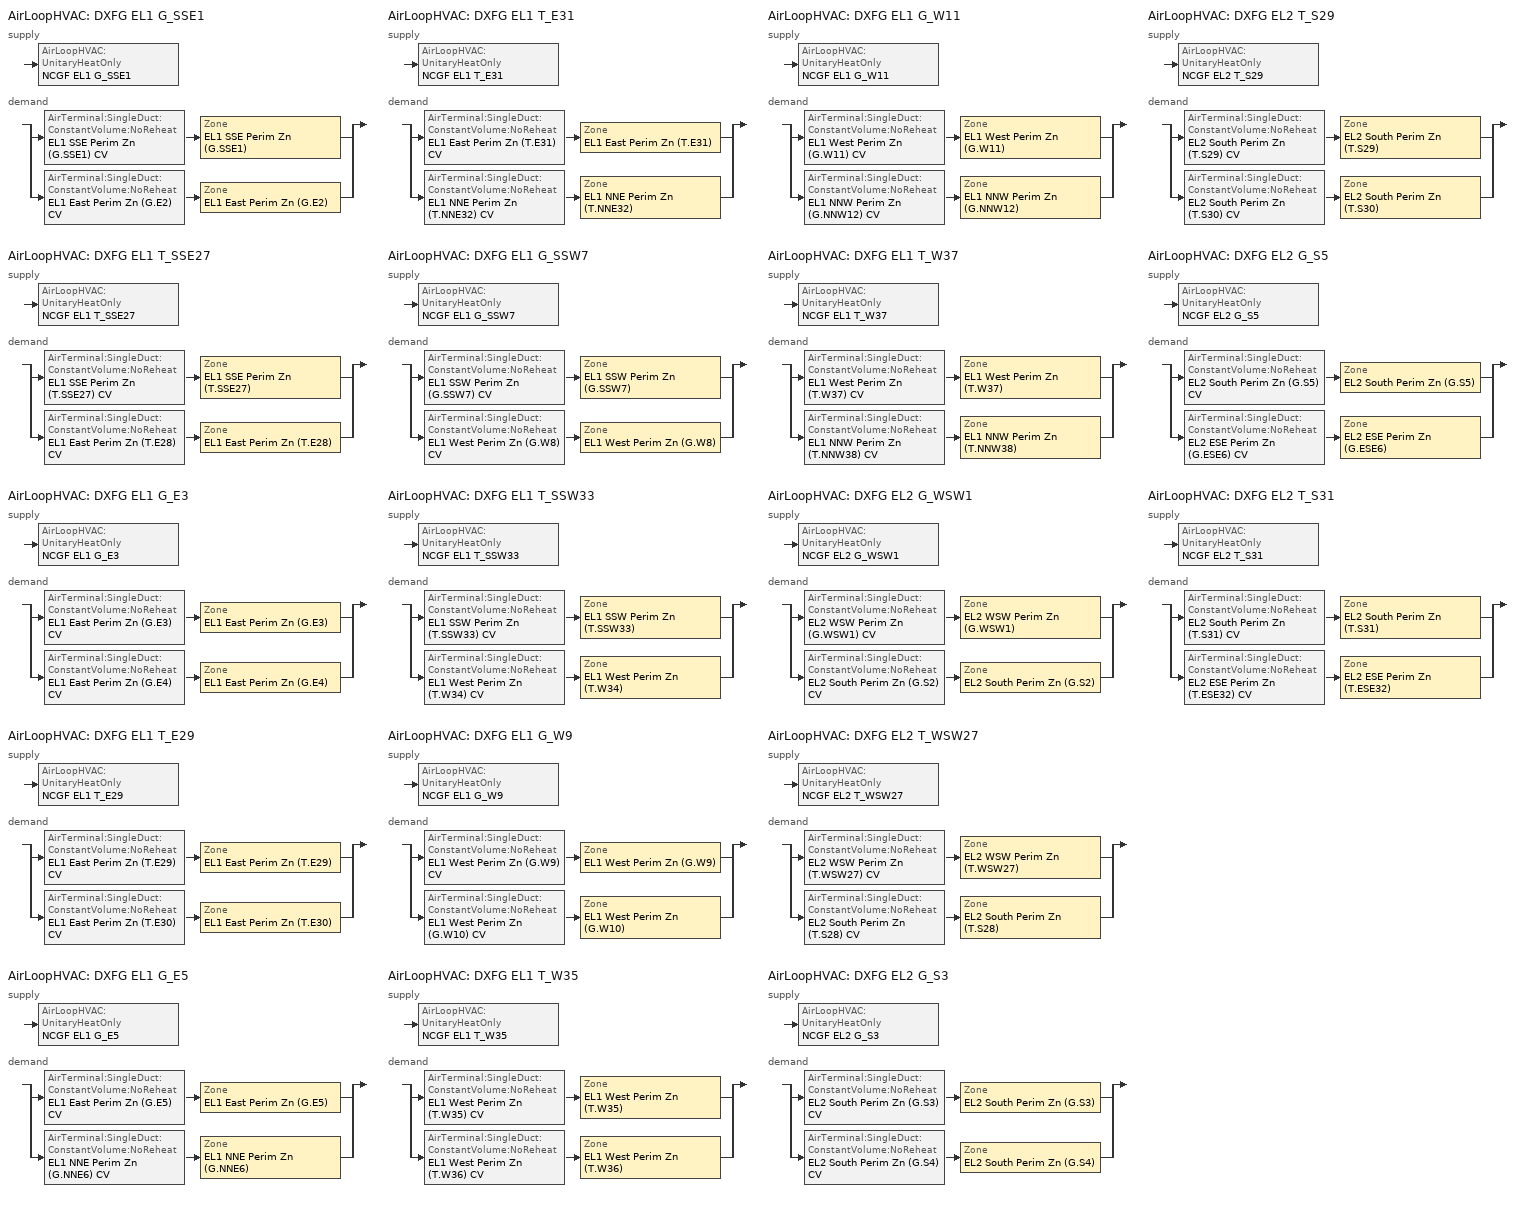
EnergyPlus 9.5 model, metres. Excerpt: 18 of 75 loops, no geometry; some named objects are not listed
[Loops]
AirLoopHVAC 'DXFG EL1 G_SSE1'
 supply: AirLoopHVAC:UnitaryHeatOnly 'NCGF EL1 G_SSE1'
 demand: split
  | AirTerminal:SingleDuct:ConstantVolume:NoReheat 'EL1 SSE Perim Zn (G.SSE1) CV' > Zone 'EL1 SSE Perim Zn (G.SSE1)'
  | AirTerminal:SingleDuct:ConstantVolume:NoReheat 'EL1 East Perim Zn (G.E2) CV' > Zone 'EL1 East Perim Zn (G.E2)'
AirLoopHVAC 'DXFG EL1 T_SSE27'
 supply: AirLoopHVAC:UnitaryHeatOnly 'NCGF EL1 T_SSE27'
 demand: split
  | AirTerminal:SingleDuct:ConstantVolume:NoReheat 'EL1 SSE Perim Zn (T.SSE27) CV' > Zone 'EL1 SSE Perim Zn (T.SSE27)'
  | AirTerminal:SingleDuct:ConstantVolume:NoReheat 'EL1 East Perim Zn (T.E28) CV' > Zone 'EL1 East Perim Zn (T.E28)'
AirLoopHVAC 'DXFG EL1 G_E3'
 supply: AirLoopHVAC:UnitaryHeatOnly 'NCGF EL1 G_E3'
 demand: split
  | AirTerminal:SingleDuct:ConstantVolume:NoReheat 'EL1 East Perim Zn (G.E3) CV' > Zone 'EL1 East Perim Zn (G.E3)'
  | AirTerminal:SingleDuct:ConstantVolume:NoReheat 'EL1 East Perim Zn (G.E4) CV' > Zone 'EL1 East Perim Zn (G.E4)'
AirLoopHVAC 'DXFG EL1 T_E29'
 supply: AirLoopHVAC:UnitaryHeatOnly 'NCGF EL1 T_E29'
 demand: split
  | AirTerminal:SingleDuct:ConstantVolume:NoReheat 'EL1 East Perim Zn (T.E29) CV' > Zone 'EL1 East Perim Zn (T.E29)'
  | AirTerminal:SingleDuct:ConstantVolume:NoReheat 'EL1 East Perim Zn (T.E30) CV' > Zone 'EL1 East Perim Zn (T.E30)'
AirLoopHVAC 'DXFG EL1 G_E5'
 supply: AirLoopHVAC:UnitaryHeatOnly 'NCGF EL1 G_E5'
 demand: split
  | AirTerminal:SingleDuct:ConstantVolume:NoReheat 'EL1 East Perim Zn (G.E5) CV' > Zone 'EL1 East Perim Zn (G.E5)'
  | AirTerminal:SingleDuct:ConstantVolume:NoReheat 'EL1 NNE Perim Zn (G.NNE6) CV' > Zone 'EL1 NNE Perim Zn (G.NNE6)'
AirLoopHVAC 'DXFG EL1 T_E31'
 supply: AirLoopHVAC:UnitaryHeatOnly 'NCGF EL1 T_E31'
 demand: split
  | AirTerminal:SingleDuct:ConstantVolume:NoReheat 'EL1 East Perim Zn (T.E31) CV' > Zone 'EL1 East Perim Zn (T.E31)'
  | AirTerminal:SingleDuct:ConstantVolume:NoReheat 'EL1 NNE Perim Zn (T.NNE32) CV' > Zone 'EL1 NNE Perim Zn (T.NNE32)'
AirLoopHVAC 'DXFG EL1 G_SSW7'
 supply: AirLoopHVAC:UnitaryHeatOnly 'NCGF EL1 G_SSW7'
 demand: split
  | AirTerminal:SingleDuct:ConstantVolume:NoReheat 'EL1 SSW Perim Zn (G.SSW7) CV' > Zone 'EL1 SSW Perim Zn (G.SSW7)'
  | AirTerminal:SingleDuct:ConstantVolume:NoReheat 'EL1 West Perim Zn (G.W8) CV' > Zone 'EL1 West Perim Zn (G.W8)'
AirLoopHVAC 'DXFG EL1 T_SSW33'
 supply: AirLoopHVAC:UnitaryHeatOnly 'NCGF EL1 T_SSW33'
 demand: split
  | AirTerminal:SingleDuct:ConstantVolume:NoReheat 'EL1 SSW Perim Zn (T.SSW33) CV' > Zone 'EL1 SSW Perim Zn (T.SSW33)'
  | AirTerminal:SingleDuct:ConstantVolume:NoReheat 'EL1 West Perim Zn (T.W34) CV' > Zone 'EL1 West Perim Zn (T.W34)'
AirLoopHVAC 'DXFG EL1 G_W9'
 supply: AirLoopHVAC:UnitaryHeatOnly 'NCGF EL1 G_W9'
 demand: split
  | AirTerminal:SingleDuct:ConstantVolume:NoReheat 'EL1 West Perim Zn (G.W9) CV' > Zone 'EL1 West Perim Zn (G.W9)'
  | AirTerminal:SingleDuct:ConstantVolume:NoReheat 'EL1 West Perim Zn (G.W10) CV' > Zone 'EL1 West Perim Zn (G.W10)'
AirLoopHVAC 'DXFG EL1 T_W35'
 supply: AirLoopHVAC:UnitaryHeatOnly 'NCGF EL1 T_W35'
 demand: split
  | AirTerminal:SingleDuct:ConstantVolume:NoReheat 'EL1 West Perim Zn (T.W35) CV' > Zone 'EL1 West Perim Zn (T.W35)'
  | AirTerminal:SingleDuct:ConstantVolume:NoReheat 'EL1 West Perim Zn (T.W36) CV' > Zone 'EL1 West Perim Zn (T.W36)'
AirLoopHVAC 'DXFG EL1 G_W11'
 supply: AirLoopHVAC:UnitaryHeatOnly 'NCGF EL1 G_W11'
 demand: split
  | AirTerminal:SingleDuct:ConstantVolume:NoReheat 'EL1 West Perim Zn (G.W11) CV' > Zone 'EL1 West Perim Zn (G.W11)'
  | AirTerminal:SingleDuct:ConstantVolume:NoReheat 'EL1 NNW Perim Zn (G.NNW12) CV' > Zone 'EL1 NNW Perim Zn (G.NNW12)'
AirLoopHVAC 'DXFG EL1 T_W37'
 supply: AirLoopHVAC:UnitaryHeatOnly 'NCGF EL1 T_W37'
 demand: split
  | AirTerminal:SingleDuct:ConstantVolume:NoReheat 'EL1 West Perim Zn (T.W37) CV' > Zone 'EL1 West Perim Zn (T.W37)'
  | AirTerminal:SingleDuct:ConstantVolume:NoReheat 'EL1 NNW Perim Zn (T.NNW38) CV' > Zone 'EL1 NNW Perim Zn (T.NNW38)'
AirLoopHVAC 'DXFG EL2 G_WSW1'
 supply: AirLoopHVAC:UnitaryHeatOnly 'NCGF EL2 G_WSW1'
 demand: split
  | AirTerminal:SingleDuct:ConstantVolume:NoReheat 'EL2 WSW Perim Zn (G.WSW1) CV' > Zone 'EL2 WSW Perim Zn (G.WSW1)'
  | AirTerminal:SingleDuct:ConstantVolume:NoReheat 'EL2 South Perim Zn (G.S2) CV' > Zone 'EL2 South Perim Zn (G.S2)'
AirLoopHVAC 'DXFG EL2 T_WSW27'
 supply: AirLoopHVAC:UnitaryHeatOnly 'NCGF EL2 T_WSW27'
 demand: split
  | AirTerminal:SingleDuct:ConstantVolume:NoReheat 'EL2 WSW Perim Zn (T.WSW27) CV' > Zone 'EL2 WSW Perim Zn (T.WSW27)'
  | AirTerminal:SingleDuct:ConstantVolume:NoReheat 'EL2 South Perim Zn (T.S28) CV' > Zone 'EL2 South Perim Zn (T.S28)'
AirLoopHVAC 'DXFG EL2 G_S3'
 supply: AirLoopHVAC:UnitaryHeatOnly 'NCGF EL2 G_S3'
 demand: split
  | AirTerminal:SingleDuct:ConstantVolume:NoReheat 'EL2 South Perim Zn (G.S3) CV' > Zone 'EL2 South Perim Zn (G.S3)'
  | AirTerminal:SingleDuct:ConstantVolume:NoReheat 'EL2 South Perim Zn (G.S4) CV' > Zone 'EL2 South Perim Zn (G.S4)'
AirLoopHVAC 'DXFG EL2 T_S29'
 supply: AirLoopHVAC:UnitaryHeatOnly 'NCGF EL2 T_S29'
 demand: split
  | AirTerminal:SingleDuct:ConstantVolume:NoReheat 'EL2 South Perim Zn (T.S29) CV' > Zone 'EL2 South Perim Zn (T.S29)'
  | AirTerminal:SingleDuct:ConstantVolume:NoReheat 'EL2 South Perim Zn (T.S30) CV' > Zone 'EL2 South Perim Zn (T.S30)'
AirLoopHVAC 'DXFG EL2 G_S5'
 supply: AirLoopHVAC:UnitaryHeatOnly 'NCGF EL2 G_S5'
 demand: split
  | AirTerminal:SingleDuct:ConstantVolume:NoReheat 'EL2 South Perim Zn (G.S5) CV' > Zone 'EL2 South Perim Zn (G.S5)'
  | AirTerminal:SingleDuct:ConstantVolume:NoReheat 'EL2 ESE Perim Zn (G.ESE6) CV' > Zone 'EL2 ESE Perim Zn (G.ESE6)'
AirLoopHVAC 'DXFG EL2 T_S31'
 supply: AirLoopHVAC:UnitaryHeatOnly 'NCGF EL2 T_S31'
 demand: split
  | AirTerminal:SingleDuct:ConstantVolume:NoReheat 'EL2 South Perim Zn (T.S31) CV' > Zone 'EL2 South Perim Zn (T.S31)'
  | AirTerminal:SingleDuct:ConstantVolume:NoReheat 'EL2 ESE Perim Zn (T.ESE32) CV' > Zone 'EL2 ESE Perim Zn (T.ESE32)'
[Sizing:Zone] Zone Cooling Design Supply Air Temperature Input Method=SupplyAirTemperature; Zone Cooling Design Supply Air Temperature {C}=12; Zone Cooling Design Supply Air Temperature Difference {deltaC}=11.11; Zone Heating Design Supply Air Temperature Input Method=SupplyAirTemperature; Zone Heating Design Supply Air Temperature {C}=50; Zone Cooling Design Supply Air Humidity Ratio {kgWater/kgDryAir}=0.008; Zone Heating Design Supply Air Humidity Ratio {kgWater/kgDryAir}=0.008; Cooling Design Air Flow Method=DesignDay; Cooling Design Air Flow Rate {m3/s}=0; Cooling Minimum Air Flow Fraction=0; Heating Design Air Flow Method=DesignDay; Heating Design Air Flow Rate {m3/s}=0; Heating Maximum Air Flow Fraction=0
EL1 SSE Perim Zn (G.SSE1); EL1 East Perim Zn (G.E2); EL1 SSE Perim Zn (T.SSE27); EL1 East Perim Zn (T.E28); EL2 WSW Perim Zn (G.WSW1); EL2 South Perim Zn (G.S2); EL2 WSW Perim Zn (T.WSW27); EL2 South Perim Zn (T.S28); EL1 East Perim Zn (G.E3); EL1 East Perim Zn (G.E4); EL1 East Perim Zn (T.E29); EL1 East Perim Zn (T.E30); EL2 South Perim Zn (G.S3); EL2 South Perim Zn (G.S4); EL2 South Perim Zn (T.S29); EL2 South Perim Zn (T.S30); EL1 East Perim Zn (G.E5); EL1 NNE Perim Zn (G.NNE6); EL1 East Perim Zn (T.E31); EL1 NNE Perim Zn (T.NNE32); EL2 South Perim Zn (G.S5); EL2 ESE Perim Zn (G.ESE6); EL2 South Perim Zn (T.S31); EL2 ESE Perim Zn (T.ESE32); EL1 SSW Perim Zn (G.SSW7); EL1 West Perim Zn (G.W8); EL1 SSW Perim Zn (T.SSW33); EL1 West Perim Zn (T.W34); EL1 West Perim Zn (G.W9); EL1 West Perim Zn (G.W10); EL1 West Perim Zn (T.W35); EL1 West Perim Zn (T.W36); EL1 West Perim Zn (G.W11); EL1 NNW Perim Zn (G.NNW12); EL1 West Perim Zn (T.W37); EL1 NNW Perim Zn (T.NNW38)
[Sizing:System] Type of Load to Size On=Sensible; Design Outdoor Air Flow Rate {m3/s}=0; Central Heating Maximum System Air Flow Ratio=1; Preheat Design Temperature {C}=7; Preheat Design Humidity Ratio {kgWater/kgDryAir}=0.008; Precool Design Temperature {C}=11; Precool Design Humidity Ratio {kgWater/kgDryAir}=0.008; Central Cooling Design Supply Air Temperature {C}=12; Central Heating Design Supply Air Temperature {C}=50; Type of Zone Sum to Use=NonCoincident; 100% Outdoor Air in Cooling=No; 100% Outdoor Air in Heating=No; Central Cooling Design Supply Air Humidity Ratio {kgWater/kgDryAir}=0.008; Central Heating Design Supply Air Humidity Ratio {kgWater/kgDryAir}=0.008; Cooling Supply Air Flow Rate Method=DesignDay; Cooling Supply Air Flow Rate {m3/s}=0; Heating Supply Air Flow Rate Method=DesignDay; Heating Supply Air Flow Rate {m3/s}=0; System Outdoor Air Method=ZoneSum; Zone Maximum Outdoor Air Fraction=1; Cooling Design Capacity Method=CoolingDesignCapacity; Cooling Design Capacity {W}=autosize; Heating Design Capacity Method=HeatingDesignCapacity; Heating Design Capacity {W}=autosize; Central Cooling Capacity Control Method=OnOff
DXFG EL1 G_SSE1; DXFG EL1 T_SSE27; DXFG EL2 G_WSW1; DXFG EL2 T_WSW27; DXFG EL1 G_E3; DXFG EL1 T_E29; DXFG EL2 G_S3; DXFG EL2 T_S29; DXFG EL1 G_E5; DXFG EL1 T_E31; DXFG EL2 G_S5; DXFG EL2 T_S31; DXFG EL1 G_SSW7; DXFG EL1 T_SSW33; DXFG EL1 G_W9; DXFG EL1 T_W35; DXFG EL1 G_W11; DXFG EL1 T_W37
[ZoneControl:Thermostat] Control Type Schedule=HVACTemplate-Always 1; Control 1=Thermostat NCEH SP Control
Name | Zone or ZoneList
EL1 SSE Perim Zn (G.SSE1) Thermostat | EL1 SSE Perim Zn (G.SSE1)
EL1 East Perim Zn (G.E2) Thermostat | EL1 East Perim Zn (G.E2)
EL1 SSE Perim Zn (T.SSE27) Thermostat | EL1 SSE Perim Zn (T.SSE27)
EL1 East Perim Zn (T.E28) Thermostat | EL1 East Perim Zn (T.E28)
EL2 WSW Perim Zn (G.WSW1) Thermostat | EL2 WSW Perim Zn (G.WSW1)
EL2 South Perim Zn (G.S2) Thermostat | EL2 South Perim Zn (G.S2)
EL2 WSW Perim Zn (T.WSW27) Thermostat | EL2 WSW Perim Zn (T.WSW27)
EL2 South Perim Zn (T.S28) Thermostat | EL2 South Perim Zn (T.S28)
EL1 East Perim Zn (G.E3) Thermostat | EL1 East Perim Zn (G.E3)
EL1 East Perim Zn (G.E4) Thermostat | EL1 East Perim Zn (G.E4)
EL1 East Perim Zn (T.E29) Thermostat | EL1 East Perim Zn (T.E29)
EL1 East Perim Zn (T.E30) Thermostat | EL1 East Perim Zn (T.E30)
EL2 South Perim Zn (G.S3) Thermostat | EL2 South Perim Zn (G.S3)
EL2 South Perim Zn (G.S4) Thermostat | EL2 South Perim Zn (G.S4)
EL2 South Perim Zn (T.S29) Thermostat | EL2 South Perim Zn (T.S29)
EL2 South Perim Zn (T.S30) Thermostat | EL2 South Perim Zn (T.S30)
EL1 East Perim Zn (G.E5) Thermostat | EL1 East Perim Zn (G.E5)
EL1 NNE Perim Zn (G.NNE6) Thermostat | EL1 NNE Perim Zn (G.NNE6)
EL1 East Perim Zn (T.E31) Thermostat | EL1 East Perim Zn (T.E31)
EL1 NNE Perim Zn (T.NNE32) Thermostat | EL1 NNE Perim Zn (T.NNE32)
EL2 South Perim Zn (G.S5) Thermostat | EL2 South Perim Zn (G.S5)
EL2 ESE Perim Zn (G.ESE6) Thermostat | EL2 ESE Perim Zn (G.ESE6)
EL2 South Perim Zn (T.S31) Thermostat | EL2 South Perim Zn (T.S31)
EL2 ESE Perim Zn (T.ESE32) Thermostat | EL2 ESE Perim Zn (T.ESE32)
EL1 SSW Perim Zn (G.SSW7) Thermostat | EL1 SSW Perim Zn (G.SSW7)
EL1 West Perim Zn (G.W8) Thermostat | EL1 West Perim Zn (G.W8)
EL1 SSW Perim Zn (T.SSW33) Thermostat | EL1 SSW Perim Zn (T.SSW33)
EL1 West Perim Zn (T.W34) Thermostat | EL1 West Perim Zn (T.W34)
EL1 West Perim Zn (G.W9) Thermostat | EL1 West Perim Zn (G.W9)
EL1 West Perim Zn (G.W10) Thermostat | EL1 West Perim Zn (G.W10)
EL1 West Perim Zn (T.W35) Thermostat | EL1 West Perim Zn (T.W35)
EL1 West Perim Zn (T.W36) Thermostat | EL1 West Perim Zn (T.W36)
EL1 West Perim Zn (G.W11) Thermostat | EL1 West Perim Zn (G.W11)
EL1 NNW Perim Zn (G.NNW12) Thermostat | EL1 NNW Perim Zn (G.NNW12)
EL1 West Perim Zn (T.W37) Thermostat | EL1 West Perim Zn (T.W37)
EL1 NNW Perim Zn (T.NNW38) Thermostat | EL1 NNW Perim Zn (T.NNW38)
[ThermostatSetpoint:SingleHeating]
Thermostat NCEH SP Control: Setpoint Temperature Schedule=heating_sch_DEER
[AirTerminal:SingleDuct:ConstantVolume:NoReheat] Maximum Air Flow Rate {m3/s}=autosize
EL1 SSE Perim Zn (G.SSE1) CV; EL1 East Perim Zn (G.E2) CV; EL1 SSE Perim Zn (T.SSE27) CV; EL1 East Perim Zn (T.E28) CV; EL2 WSW Perim Zn (G.WSW1) CV; EL2 South Perim Zn (G.S2) CV; EL2 WSW Perim Zn (T.WSW27) CV; EL2 South Perim Zn (T.S28) CV; EL1 East Perim Zn (G.E3) CV; EL1 East Perim Zn (G.E4) CV; EL1 East Perim Zn (T.E29) CV; EL1 East Perim Zn (T.E30) CV; EL2 South Perim Zn (G.S3) CV; EL2 South Perim Zn (G.S4) CV; EL2 South Perim Zn (T.S29) CV; EL2 South Perim Zn (T.S30) CV; EL1 East Perim Zn (G.E5) CV; EL1 NNE Perim Zn (G.NNE6) CV; EL1 East Perim Zn (T.E31) CV; EL1 NNE Perim Zn (T.NNE32) CV; EL2 South Perim Zn (G.S5) CV; EL2 ESE Perim Zn (G.ESE6) CV; EL2 South Perim Zn (T.S31) CV; EL2 ESE Perim Zn (T.ESE32) CV; EL1 SSW Perim Zn (G.SSW7) CV; EL1 West Perim Zn (G.W8) CV; EL1 SSW Perim Zn (T.SSW33) CV; EL1 West Perim Zn (T.W34) CV; EL1 West Perim Zn (G.W9) CV; EL1 West Perim Zn (G.W10) CV; EL1 West Perim Zn (T.W35) CV; EL1 West Perim Zn (T.W36) CV; EL1 West Perim Zn (G.W11) CV; EL1 NNW Perim Zn (G.NNW12) CV; EL1 West Perim Zn (T.W37) CV; EL1 NNW Perim Zn (T.NNW38) CV
[Zone equipment]
EL1 SSE Perim Zn (G.SSE1): EL1 SSE Perim Zn (G.SSE1) CV
EL1 East Perim Zn (G.E2): EL1 East Perim Zn (G.E2) CV
EL1 SSE Perim Zn (T.SSE27): EL1 SSE Perim Zn (T.SSE27) CV
EL1 East Perim Zn (T.E28): EL1 East Perim Zn (T.E28) CV
EL2 WSW Perim Zn (G.WSW1): EL2 WSW Perim Zn (G.WSW1) CV
EL2 South Perim Zn (G.S2): EL2 South Perim Zn (G.S2) CV
EL2 WSW Perim Zn (T.WSW27): EL2 WSW Perim Zn (T.WSW27) CV
EL2 South Perim Zn (T.S28): EL2 South Perim Zn (T.S28) CV
EL1 East Perim Zn (G.E3): EL1 East Perim Zn (G.E3) CV
EL1 East Perim Zn (G.E4): EL1 East Perim Zn (G.E4) CV
EL1 East Perim Zn (T.E29): EL1 East Perim Zn (T.E29) CV
EL1 East Perim Zn (T.E30): EL1 East Perim Zn (T.E30) CV
EL2 South Perim Zn (G.S3): EL2 South Perim Zn (G.S3) CV
EL2 South Perim Zn (G.S4): EL2 South Perim Zn (G.S4) CV
EL2 South Perim Zn (T.S29): EL2 South Perim Zn (T.S29) CV
EL2 South Perim Zn (T.S30): EL2 South Perim Zn (T.S30) CV
EL1 East Perim Zn (G.E5): EL1 East Perim Zn (G.E5) CV
EL1 NNE Perim Zn (G.NNE6): EL1 NNE Perim Zn (G.NNE6) CV
EL1 East Perim Zn (T.E31): EL1 East Perim Zn (T.E31) CV
EL1 NNE Perim Zn (T.NNE32): EL1 NNE Perim Zn (T.NNE32) CV
EL2 South Perim Zn (G.S5): EL2 South Perim Zn (G.S5) CV
EL2 ESE Perim Zn (G.ESE6): EL2 ESE Perim Zn (G.ESE6) CV
EL2 South Perim Zn (T.S31): EL2 South Perim Zn (T.S31) CV
EL2 ESE Perim Zn (T.ESE32): EL2 ESE Perim Zn (T.ESE32) CV
EL1 SSW Perim Zn (G.SSW7): EL1 SSW Perim Zn (G.SSW7) CV
EL1 West Perim Zn (G.W8): EL1 West Perim Zn (G.W8) CV
EL1 SSW Perim Zn (T.SSW33): EL1 SSW Perim Zn (T.SSW33) CV
EL1 West Perim Zn (T.W34): EL1 West Perim Zn (T.W34) CV
EL1 West Perim Zn (G.W9): EL1 West Perim Zn (G.W9) CV
EL1 West Perim Zn (G.W10): EL1 West Perim Zn (G.W10) CV
EL1 West Perim Zn (T.W35): EL1 West Perim Zn (T.W35) CV
EL1 West Perim Zn (T.W36): EL1 West Perim Zn (T.W36) CV
EL1 West Perim Zn (G.W11): EL1 West Perim Zn (G.W11) CV
EL1 NNW Perim Zn (G.NNW12): EL1 NNW Perim Zn (G.NNW12) CV
EL1 West Perim Zn (T.W37): EL1 West Perim Zn (T.W37) CV
EL1 NNW Perim Zn (T.NNW38): EL1 NNW Perim Zn (T.NNW38) CV
[Fan:OnOff] Availability Schedule=always_avail; Fan Total Efficiency=0.12; Pressure Rise {Pa}=125; Maximum Flow Rate {m3/s}=autosize; Motor Efficiency=0.24; Motor In Airstream Fraction=1
DXFG EL1 G_SSE1 Supply Fan; DXFG EL1 T_SSE27 Supply Fan; DXFG EL2 G_WSW1 Supply Fan; DXFG EL2 T_WSW27 Supply Fan; DXFG EL1 G_E3 Supply Fan; DXFG EL1 T_E29 Supply Fan; DXFG EL2 G_S3 Supply Fan; DXFG EL2 T_S29 Supply Fan; DXFG EL1 G_E5 Supply Fan; DXFG EL1 T_E31 Supply Fan; DXFG EL2 G_S5 Supply Fan; DXFG EL2 T_S31 Supply Fan; DXFG EL1 G_SSW7 Supply Fan; DXFG EL1 T_SSW33 Supply Fan; DXFG EL1 G_W9 Supply Fan; DXFG EL1 T_W35 Supply Fan; DXFG EL1 G_W11 Supply Fan; DXFG EL1 T_W37 Supply Fan
[Coil:Heating:Fuel] Fuel Type=NaturalGas; Burner Efficiency=0.78; Nominal Capacity {W}=autosize; Parasitic Electric Load {W}=0; Parasitic Fuel Load {W}=0
Name | Part Load Fraction Correlation Curve
DXFG EL1 G_SSE1 Heating Coil | DXFG EL1 G_SSE1 Heating Coil PLF-FPLR
DXFG EL1 T_SSE27 Heating Coil | DXFG EL1 T_SSE27 Heating Coil PLF-FPLR
DXFG EL2 G_WSW1 Heating Coil | DXFG EL2 G_WSW1 Heating Coil PLF-FPLR
DXFG EL2 T_WSW27 Heating Coil | DXFG EL2 T_WSW27 Heating Coil PLF-FPLR
DXFG EL1 G_E3 Heating Coil | DXFG EL1 G_E3 Heating Coil PLF-FPLR
DXFG EL1 T_E29 Heating Coil | DXFG EL1 T_E29 Heating Coil PLF-FPLR
DXFG EL2 G_S3 Heating Coil | DXFG EL2 G_S3 Heating Coil PLF-FPLR
DXFG EL2 T_S29 Heating Coil | DXFG EL2 T_S29 Heating Coil PLF-FPLR
DXFG EL1 G_E5 Heating Coil | DXFG EL1 G_E5 Heating Coil PLF-FPLR
DXFG EL1 T_E31 Heating Coil | DXFG EL1 T_E31 Heating Coil PLF-FPLR
DXFG EL2 G_S5 Heating Coil | DXFG EL2 G_S5 Heating Coil PLF-FPLR
DXFG EL2 T_S31 Heating Coil | DXFG EL2 T_S31 Heating Coil PLF-FPLR
DXFG EL1 G_SSW7 Heating Coil | DXFG EL1 G_SSW7 Heating Coil PLF-FPLR
DXFG EL1 T_SSW33 Heating Coil | DXFG EL1 T_SSW33 Heating Coil PLF-FPLR
DXFG EL1 G_W9 Heating Coil | DXFG EL1 G_W9 Heating Coil PLF-FPLR
DXFG EL1 T_W35 Heating Coil | DXFG EL1 T_W35 Heating Coil PLF-FPLR
DXFG EL1 G_W11 Heating Coil | DXFG EL1 G_W11 Heating Coil PLF-FPLR
DXFG EL1 T_W37 Heating Coil | DXFG EL1 T_W37 Heating Coil PLF-FPLR
[AirLoopHVAC:UnitaryHeatOnly] Maximum Supply Air Temperature {C}=80; Heating Supply Air Flow Rate {m3/s}=autosize; Fan Placement=BlowThrough
Name | Controlling Zone or Thermostat Location | Supply Fan | Heating Coil
NCGF EL1 G_SSE1 | EL1 SSE Perim Zn (G.SSE1) | DXFG EL1 G_SSE1 Supply Fan | DXFG EL1 G_SSE1 Heating Coil
NCGF EL1 T_SSE27 | EL1 SSE Perim Zn (T.SSE27) | DXFG EL1 T_SSE27 Supply Fan | DXFG EL1 T_SSE27 Heating Coil
NCGF EL2 G_WSW1 | EL2 WSW Perim Zn (G.WSW1) | DXFG EL2 G_WSW1 Supply Fan | DXFG EL2 G_WSW1 Heating Coil
NCGF EL2 T_WSW27 | EL2 WSW Perim Zn (T.WSW27) | DXFG EL2 T_WSW27 Supply Fan | DXFG EL2 T_WSW27 Heating Coil
NCGF EL1 G_E3 | EL1 East Perim Zn (G.E3) | DXFG EL1 G_E3 Supply Fan | DXFG EL1 G_E3 Heating Coil
NCGF EL1 T_E29 | EL1 East Perim Zn (T.E29) | DXFG EL1 T_E29 Supply Fan | DXFG EL1 T_E29 Heating Coil
NCGF EL2 G_S3 | EL2 South Perim Zn (G.S3) | DXFG EL2 G_S3 Supply Fan | DXFG EL2 G_S3 Heating Coil
NCGF EL2 T_S29 | EL2 South Perim Zn (T.S29) | DXFG EL2 T_S29 Supply Fan | DXFG EL2 T_S29 Heating Coil
NCGF EL1 G_E5 | EL1 East Perim Zn (G.E5) | DXFG EL1 G_E5 Supply Fan | DXFG EL1 G_E5 Heating Coil
NCGF EL1 T_E31 | EL1 East Perim Zn (T.E31) | DXFG EL1 T_E31 Supply Fan | DXFG EL1 T_E31 Heating Coil
NCGF EL2 G_S5 | EL2 South Perim Zn (G.S5) | DXFG EL2 G_S5 Supply Fan | DXFG EL2 G_S5 Heating Coil
NCGF EL2 T_S31 | EL2 South Perim Zn (T.S31) | DXFG EL2 T_S31 Supply Fan | DXFG EL2 T_S31 Heating Coil
NCGF EL1 G_SSW7 | EL1 SSW Perim Zn (G.SSW7) | DXFG EL1 G_SSW7 Supply Fan | DXFG EL1 G_SSW7 Heating Coil
NCGF EL1 T_SSW33 | EL1 SSW Perim Zn (T.SSW33) | DXFG EL1 T_SSW33 Supply Fan | DXFG EL1 T_SSW33 Heating Coil
NCGF EL1 G_W9 | EL1 West Perim Zn (G.W9) | DXFG EL1 G_W9 Supply Fan | DXFG EL1 G_W9 Heating Coil
NCGF EL1 T_W35 | EL1 West Perim Zn (T.W35) | DXFG EL1 T_W35 Supply Fan | DXFG EL1 T_W35 Heating Coil
NCGF EL1 G_W11 | EL1 West Perim Zn (G.W11) | DXFG EL1 G_W11 Supply Fan | DXFG EL1 G_W11 Heating Coil
NCGF EL1 T_W37 | EL1 West Perim Zn (T.W37) | DXFG EL1 T_W37 Supply Fan | DXFG EL1 T_W37 Heating Coil
[Controller:OutdoorAir] Minimum Outdoor Air Flow Rate {m3/s}=0; Maximum Outdoor Air Flow Rate {m3/s}=0; Economizer Control Type=NoEconomizer; Economizer Control Action Type=ModulateFlow; Lockout Type=NoLockout; Minimum Limit Type=FixedMinimum
DXFG EL2 T_S31 OA Controller; DXFG EL1 G_SSW7 OA Controller; DXFG EL1 T_SSW33 OA Controller; DXFG EL1 G_W9 OA Controller; DXFG EL1 T_W35 OA Controller; DXFG EL1 G_W11 OA Controller; DXFG EL1 T_W37 OA Controller
[AirLoopHVAC] Design Supply Air Flow Rate {m3/s}=autosize
DXFG EL1 G_SSE1; DXFG EL1 T_SSE27; DXFG EL1 G_E3; DXFG EL1 T_E29; DXFG EL1 G_E5; DXFG EL1 T_E31; DXFG EL1 G_SSW7; DXFG EL1 T_SSW33; DXFG EL1 G_W9; DXFG EL1 T_W35; DXFG EL1 G_W11; DXFG EL1 T_W37; DXFG EL2 G_WSW1; DXFG EL2 T_WSW27; DXFG EL2 G_S3; DXFG EL2 T_S29; DXFG EL2 G_S5; DXFG EL2 T_S31
[AirLoopHVAC:ReturnPlenum]
Name | Zone
DXFG EL1 G_SSE1 Return Plenum | DXFG EL1 G_SSE1 Dummy Return Plenum
DXFG EL1 T_SSE27 Return Plenum | DXFG EL1 T_SSE27 Dummy Return Plenum
DXFG EL1 G_E3 Return Plenum | DXFG EL1 G_E3 Dummy Return Plenum
DXFG EL1 T_E29 Return Plenum | DXFG EL1 T_E29 Dummy Return Plenum
DXFG EL1 G_E5 Return Plenum | DXFG EL1 G_E5 Dummy Return Plenum
DXFG EL1 T_E31 Return Plenum | DXFG EL1 T_E31 Dummy Return Plenum
DXFG EL1 G_SSW7 Return Plenum | DXFG EL1 G_SSW7 Dummy Return Plenum
DXFG EL1 T_SSW33 Return Plenum | DXFG EL1 T_SSW33 Dummy Return Plenum
DXFG EL1 G_W9 Return Plenum | DXFG EL1 G_W9 Dummy Return Plenum
DXFG EL1 T_W35 Return Plenum | DXFG EL1 T_W35 Dummy Return Plenum
DXFG EL1 G_W11 Return Plenum | DXFG EL1 G_W11 Dummy Return Plenum
DXFG EL1 T_W37 Return Plenum | DXFG EL1 T_W37 Dummy Return Plenum
DXFG EL2 G_WSW1 Return Plenum | DXFG EL2 G_WSW1 Dummy Return Plenum
DXFG EL2 T_WSW27 Return Plenum | DXFG EL2 T_WSW27 Dummy Return Plenum
DXFG EL2 G_S3 Return Plenum | DXFG EL2 G_S3 Dummy Return Plenum
DXFG EL2 T_S29 Return Plenum | DXFG EL2 T_S29 Dummy Return Plenum
DXFG EL2 G_S5 Return Plenum | DXFG EL2 G_S5 Dummy Return Plenum
DXFG EL2 T_S31 Return Plenum | DXFG EL2 T_S31 Dummy Return Plenum
[EnergyManagementSystem:Sensor]
Name | Output:Variable or Output:Meter Index Key | Output:Variable or Output:Meter
AH_VFREL1SSEPerimZnGSSE1 | DXFG EL1 G_SSE1 Supply Path Inlet | System Node Current Density Volume Flow Rate
AH_MFREL1SSEPerimZnGSSE1 | DXFG EL1 G_SSE1 Supply Path Inlet | System Node Mass Flow Rate
AH_ToutEL1SSEPerimZnGSSE1 | DXFG EL1 G_SSE1 Supply Path Inlet | System Node Temperature
AH_WoutEL1SSEPerimZnGSSE1 | DXFG EL1 G_SSE1 Supply Path Inlet | System Node Humidity Ratio
RA_TEL1SSEPerimZnGSSE1 | EL1 SSE Perim Zn (G.SSE1) Return Outlet | System Node Temperature
RA_WEL1SSEPerimZnGSSE1 | EL1 SSE Perim Zn (G.SSE1) Return Outlet | System Node Humidity Ratio
Fan_RTFEL1SSEPerimZnGSSE1 | DXFG EL1 G_SSE1 Supply Fan | Fan Runtime Fraction
AH_VFREL1SSEPerimZnTSSE27 | DXFG EL1 T_SSE27 Supply Path Inlet | System Node Current Density Volume Flow Rate
AH_MFREL1SSEPerimZnTSSE27 | DXFG EL1 T_SSE27 Supply Path Inlet | System Node Mass Flow Rate
AH_ToutEL1SSEPerimZnTSSE27 | DXFG EL1 T_SSE27 Supply Path Inlet | System Node Temperature
AH_WoutEL1SSEPerimZnTSSE27 | DXFG EL1 T_SSE27 Supply Path Inlet | System Node Humidity Ratio
RA_TEL1SSEPerimZnTSSE27 | EL1 SSE Perim Zn (T.SSE27) Return Outlet | System Node Temperature
RA_WEL1SSEPerimZnTSSE27 | EL1 SSE Perim Zn (T.SSE27) Return Outlet | System Node Humidity Ratio
Fan_RTFEL1SSEPerimZnTSSE27 | DXFG EL1 T_SSE27 Supply Fan | Fan Runtime Fraction
AH_VFREL1EastPerimZnGE3 | DXFG EL1 G_E3 Supply Path Inlet | System Node Current Density Volume Flow Rate
AH_MFREL1EastPerimZnGE3 | DXFG EL1 G_E3 Supply Path Inlet | System Node Mass Flow Rate
AH_ToutEL1EastPerimZnGE3 | DXFG EL1 G_E3 Supply Path Inlet | System Node Temperature
AH_WoutEL1EastPerimZnGE3 | DXFG EL1 G_E3 Supply Path Inlet | System Node Humidity Ratio
RA_TEL1EastPerimZnGE3 | EL1 East Perim Zn (G.E3) Return Outlet | System Node Temperature
RA_WEL1EastPerimZnGE3 | EL1 East Perim Zn (G.E3) Return Outlet | System Node Humidity Ratio
Fan_RTFEL1EastPerimZnGE3 | DXFG EL1 G_E3 Supply Fan | Fan Runtime Fraction
AH_VFREL1EastPerimZnTE29 | DXFG EL1 T_E29 Supply Path Inlet | System Node Current Density Volume Flow Rate
AH_MFREL1EastPerimZnTE29 | DXFG EL1 T_E29 Supply Path Inlet | System Node Mass Flow Rate
AH_ToutEL1EastPerimZnTE29 | DXFG EL1 T_E29 Supply Path Inlet | System Node Temperature
AH_WoutEL1EastPerimZnTE29 | DXFG EL1 T_E29 Supply Path Inlet | System Node Humidity Ratio
RA_TEL1EastPerimZnTE29 | EL1 East Perim Zn (T.E29) Return Outlet | System Node Temperature
RA_WEL1EastPerimZnTE29 | EL1 East Perim Zn (T.E29) Return Outlet | System Node Humidity Ratio
Fan_RTFEL1EastPerimZnTE29 | DXFG EL1 T_E29 Supply Fan | Fan Runtime Fraction
AH_VFREL1EastPerimZnGE5 | DXFG EL1 G_E5 Supply Path Inlet | System Node Current Density Volume Flow Rate
AH_MFREL1EastPerimZnGE5 | DXFG EL1 G_E5 Supply Path Inlet | System Node Mass Flow Rate
AH_ToutEL1EastPerimZnGE5 | DXFG EL1 G_E5 Supply Path Inlet | System Node Temperature
AH_WoutEL1EastPerimZnGE5 | DXFG EL1 G_E5 Supply Path Inlet | System Node Humidity Ratio
RA_TEL1EastPerimZnGE5 | EL1 East Perim Zn (G.E5) Return Outlet | System Node Temperature
RA_WEL1EastPerimZnGE5 | EL1 East Perim Zn (G.E5) Return Outlet | System Node Humidity Ratio
Fan_RTFEL1EastPerimZnGE5 | DXFG EL1 G_E5 Supply Fan | Fan Runtime Fraction
AH_VFREL1EastPerimZnTE31 | DXFG EL1 T_E31 Supply Path Inlet | System Node Current Density Volume Flow Rate
AH_MFREL1EastPerimZnTE31 | DXFG EL1 T_E31 Supply Path Inlet | System Node Mass Flow Rate
AH_ToutEL1EastPerimZnTE31 | DXFG EL1 T_E31 Supply Path Inlet | System Node Temperature
AH_WoutEL1EastPerimZnTE31 | DXFG EL1 T_E31 Supply Path Inlet | System Node Humidity Ratio
RA_TEL1EastPerimZnTE31 | EL1 East Perim Zn (T.E31) Return Outlet | System Node Temperature
RA_WEL1EastPerimZnTE31 | EL1 East Perim Zn (T.E31) Return Outlet | System Node Humidity Ratio
Fan_RTFEL1EastPerimZnTE31 | DXFG EL1 T_E31 Supply Fan | Fan Runtime Fraction
AH_VFREL1SSWPerimZnGSSW7 | DXFG EL1 G_SSW7 Supply Path Inlet | System Node Current Density Volume Flow Rate
AH_MFREL1SSWPerimZnGSSW7 | DXFG EL1 G_SSW7 Supply Path Inlet | System Node Mass Flow Rate
AH_ToutEL1SSWPerimZnGSSW7 | DXFG EL1 G_SSW7 Supply Path Inlet | System Node Temperature
AH_WoutEL1SSWPerimZnGSSW7 | DXFG EL1 G_SSW7 Supply Path Inlet | System Node Humidity Ratio
RA_TEL1SSWPerimZnGSSW7 | EL1 SSW Perim Zn (G.SSW7) Return Outlet | System Node Temperature
RA_WEL1SSWPerimZnGSSW7 | EL1 SSW Perim Zn (G.SSW7) Return Outlet | System Node Humidity Ratio
Fan_RTFEL1SSWPerimZnGSSW7 | DXFG EL1 G_SSW7 Supply Fan | Fan Runtime Fraction
AH_VFREL1SSWPerimZnTSSW33 | DXFG EL1 T_SSW33 Supply Path Inlet | System Node Current Density Volume Flow Rate
AH_MFREL1SSWPerimZnTSSW33 | DXFG EL1 T_SSW33 Supply Path Inlet | System Node Mass Flow Rate
AH_ToutEL1SSWPerimZnTSSW33 | DXFG EL1 T_SSW33 Supply Path Inlet | System Node Temperature
AH_WoutEL1SSWPerimZnTSSW33 | DXFG EL1 T_SSW33 Supply Path Inlet | System Node Humidity Ratio
RA_TEL1SSWPerimZnTSSW33 | EL1 SSW Perim Zn (T.SSW33) Return Outlet | System Node Temperature
RA_WEL1SSWPerimZnTSSW33 | EL1 SSW Perim Zn (T.SSW33) Return Outlet | System Node Humidity Ratio
Fan_RTFEL1SSWPerimZnTSSW33 | DXFG EL1 T_SSW33 Supply Fan | Fan Runtime Fraction
AH_VFREL1WestPerimZnGW9 | DXFG EL1 G_W9 Supply Path Inlet | System Node Current Density Volume Flow Rate
AH_MFREL1WestPerimZnGW9 | DXFG EL1 G_W9 Supply Path Inlet | System Node Mass Flow Rate
AH_ToutEL1WestPerimZnGW9 | DXFG EL1 G_W9 Supply Path Inlet | System Node Temperature
AH_WoutEL1WestPerimZnGW9 | DXFG EL1 G_W9 Supply Path Inlet | System Node Humidity Ratio
RA_TEL1WestPerimZnGW9 | EL1 West Perim Zn (G.W9) Return Outlet | System Node Temperature
RA_WEL1WestPerimZnGW9 | EL1 West Perim Zn (G.W9) Return Outlet | System Node Humidity Ratio
Fan_RTFEL1WestPerimZnGW9 | DXFG EL1 G_W9 Supply Fan | Fan Runtime Fraction
AH_VFREL1WestPerimZnTW35 | DXFG EL1 T_W35 Supply Path Inlet | System Node Current Density Volume Flow Rate
AH_MFREL1WestPerimZnTW35 | DXFG EL1 T_W35 Supply Path Inlet | System Node Mass Flow Rate
AH_ToutEL1WestPerimZnTW35 | DXFG EL1 T_W35 Supply Path Inlet | System Node Temperature
AH_WoutEL1WestPerimZnTW35 | DXFG EL1 T_W35 Supply Path Inlet | System Node Humidity Ratio
RA_TEL1WestPerimZnTW35 | EL1 West Perim Zn (T.W35) Return Outlet | System Node Temperature
RA_WEL1WestPerimZnTW35 | EL1 West Perim Zn (T.W35) Return Outlet | System Node Humidity Ratio
Fan_RTFEL1WestPerimZnTW35 | DXFG EL1 T_W35 Supply Fan | Fan Runtime Fraction
AH_VFREL1WestPerimZnGW11 | DXFG EL1 G_W11 Supply Path Inlet | System Node Current Density Volume Flow Rate
AH_MFREL1WestPerimZnGW11 | DXFG EL1 G_W11 Supply Path Inlet | System Node Mass Flow Rate
AH_ToutEL1WestPerimZnGW11 | DXFG EL1 G_W11 Supply Path Inlet | System Node Temperature
AH_WoutEL1WestPerimZnGW11 | DXFG EL1 G_W11 Supply Path Inlet | System Node Humidity Ratio
RA_TEL1WestPerimZnGW11 | EL1 West Perim Zn (G.W11) Return Outlet | System Node Temperature
RA_WEL1WestPerimZnGW11 | EL1 West Perim Zn (G.W11) Return Outlet | System Node Humidity Ratio
Fan_RTFEL1WestPerimZnGW11 | DXFG EL1 G_W11 Supply Fan | Fan Runtime Fraction
AH_VFREL1WestPerimZnTW37 | DXFG EL1 T_W37 Supply Path Inlet | System Node Current Density Volume Flow Rate
AH_MFREL1WestPerimZnTW37 | DXFG EL1 T_W37 Supply Path Inlet | System Node Mass Flow Rate
AH_ToutEL1WestPerimZnTW37 | DXFG EL1 T_W37 Supply Path Inlet | System Node Temperature
AH_WoutEL1WestPerimZnTW37 | DXFG EL1 T_W37 Supply Path Inlet | System Node Humidity Ratio
RA_TEL1WestPerimZnTW37 | EL1 West Perim Zn (T.W37) Return Outlet | System Node Temperature
RA_WEL1WestPerimZnTW37 | EL1 West Perim Zn (T.W37) Return Outlet | System Node Humidity Ratio
Fan_RTFEL1WestPerimZnTW37 | DXFG EL1 T_W37 Supply Fan | Fan Runtime Fraction
AH_VFREL2WSWPerimZnGWSW1 | DXFG EL2 G_WSW1 Supply Path Inlet | System Node Current Density Volume Flow Rate
AH_MFREL2WSWPerimZnGWSW1 | DXFG EL2 G_WSW1 Supply Path Inlet | System Node Mass Flow Rate
AH_ToutEL2WSWPerimZnGWSW1 | DXFG EL2 G_WSW1 Supply Path Inlet | System Node Temperature
AH_WoutEL2WSWPerimZnGWSW1 | DXFG EL2 G_WSW1 Supply Path Inlet | System Node Humidity Ratio
RA_TEL2WSWPerimZnGWSW1 | EL2 WSW Perim Zn (G.WSW1) Return Outlet | System Node Temperature
RA_WEL2WSWPerimZnGWSW1 | EL2 WSW Perim Zn (G.WSW1) Return Outlet | System Node Humidity Ratio
Fan_RTFEL2WSWPerimZnGWSW1 | DXFG EL2 G_WSW1 Supply Fan | Fan Runtime Fraction
AH_VFREL2WSWPerimZnTWSW27 | DXFG EL2 T_WSW27 Supply Path Inlet | System Node Current Density Volume Flow Rate
AH_MFREL2WSWPerimZnTWSW27 | DXFG EL2 T_WSW27 Supply Path Inlet | System Node Mass Flow Rate
AH_ToutEL2WSWPerimZnTWSW27 | DXFG EL2 T_WSW27 Supply Path Inlet | System Node Temperature
AH_WoutEL2WSWPerimZnTWSW27 | DXFG EL2 T_WSW27 Supply Path Inlet | System Node Humidity Ratio
RA_TEL2WSWPerimZnTWSW27 | EL2 WSW Perim Zn (T.WSW27) Return Outlet | System Node Temperature
RA_WEL2WSWPerimZnTWSW27 | EL2 WSW Perim Zn (T.WSW27) Return Outlet | System Node Humidity Ratio
Fan_RTFEL2WSWPerimZnTWSW27 | DXFG EL2 T_WSW27 Supply Fan | Fan Runtime Fraction
AH_VFREL2SouthPerimZnGS3 | DXFG EL2 G_S3 Supply Path Inlet | System Node Current Density Volume Flow Rate
AH_MFREL2SouthPerimZnGS3 | DXFG EL2 G_S3 Supply Path Inlet | System Node Mass Flow Rate
AH_ToutEL2SouthPerimZnGS3 | DXFG EL2 G_S3 Supply Path Inlet | System Node Temperature
AH_WoutEL2SouthPerimZnGS3 | DXFG EL2 G_S3 Supply Path Inlet | System Node Humidity Ratio
RA_TEL2SouthPerimZnGS3 | EL2 South Perim Zn (G.S3) Return Outlet | System Node Temperature
RA_WEL2SouthPerimZnGS3 | EL2 South Perim Zn (G.S3) Return Outlet | System Node Humidity Ratio
Fan_RTFEL2SouthPerimZnGS3 | DXFG EL2 G_S3 Supply Fan | Fan Runtime Fraction
AH_VFREL2SouthPerimZnTS29 | DXFG EL2 T_S29 Supply Path Inlet | System Node Current Density Volume Flow Rate
AH_MFREL2SouthPerimZnTS29 | DXFG EL2 T_S29 Supply Path Inlet | System Node Mass Flow Rate
AH_ToutEL2SouthPerimZnTS29 | DXFG EL2 T_S29 Supply Path Inlet | System Node Temperature
AH_WoutEL2SouthPerimZnTS29 | DXFG EL2 T_S29 Supply Path Inlet | System Node Humidity Ratio
RA_TEL2SouthPerimZnTS29 | EL2 South Perim Zn (T.S29) Return Outlet | System Node Temperature
RA_WEL2SouthPerimZnTS29 | EL2 South Perim Zn (T.S29) Return Outlet | System Node Humidity Ratio
Fan_RTFEL2SouthPerimZnTS29 | DXFG EL2 T_S29 Supply Fan | Fan Runtime Fraction
AH_VFREL2SouthPerimZnGS5 | DXFG EL2 G_S5 Supply Path Inlet | System Node Current Density Volume Flow Rate
AH_MFREL2SouthPerimZnGS5 | DXFG EL2 G_S5 Supply Path Inlet | System Node Mass Flow Rate
AH_ToutEL2SouthPerimZnGS5 | DXFG EL2 G_S5 Supply Path Inlet | System Node Temperature
AH_WoutEL2SouthPerimZnGS5 | DXFG EL2 G_S5 Supply Path Inlet | System Node Humidity Ratio
RA_TEL2SouthPerimZnGS5 | EL2 South Perim Zn (G.S5) Return Outlet | System Node Temperature
RA_WEL2SouthPerimZnGS5 | EL2 South Perim Zn (G.S5) Return Outlet | System Node Humidity Ratio
Fan_RTFEL2SouthPerimZnGS5 | DXFG EL2 G_S5 Supply Fan | Fan Runtime Fraction
AH_VFREL2SouthPerimZnTS31 | DXFG EL2 T_S31 Supply Path Inlet | System Node Current Density Volume Flow Rate
AH_MFREL2SouthPerimZnTS31 | DXFG EL2 T_S31 Supply Path Inlet | System Node Mass Flow Rate
AH_ToutEL2SouthPerimZnTS31 | DXFG EL2 T_S31 Supply Path Inlet | System Node Temperature
AH_WoutEL2SouthPerimZnTS31 | DXFG EL2 T_S31 Supply Path Inlet | System Node Humidity Ratio
RA_TEL2SouthPerimZnTS31 | EL2 South Perim Zn (T.S31) Return Outlet | System Node Temperature
RA_WEL2SouthPerimZnTS31 | EL2 South Perim Zn (T.S31) Return Outlet | System Node Humidity Ratio
Fan_RTFEL2SouthPerimZnTS31 | DXFG EL2 T_S31 Supply Fan | Fan Runtime Fraction
[SetpointManager:SingleZone:Cooling] Control Variable=Temperature; Minimum Supply Air Temperature {C}=13; Maximum Supply Air Temperature {C}=45
Name | Control Zone | Setpoint Node or NodeList
DXFG EL1 G_SSE1 Economizer Supply Air Temp Manager | EL1 SSE Perim Zn (G.SSE1) | DXFG EL1 G_SSE1 Air Loop Outlet
DXFG EL1 T_SSE27 Economizer Supply Air Temp Manager | EL1 SSE Perim Zn (T.SSE27) | DXFG EL1 T_SSE27 Air Loop Outlet
DXFG EL2 G_WSW1 Economizer Supply Air Temp Manager | EL2 WSW Perim Zn (G.WSW1) | DXFG EL2 G_WSW1 Air Loop Outlet
DXFG EL2 T_WSW27 Economizer Supply Air Temp Manager | EL2 WSW Perim Zn (T.WSW27) | DXFG EL2 T_WSW27 Air Loop Outlet
DXFG EL1 G_E3 Economizer Supply Air Temp Manager | EL1 East Perim Zn (G.E3) | DXFG EL1 G_E3 Air Loop Outlet
DXFG EL1 T_E29 Economizer Supply Air Temp Manager | EL1 East Perim Zn (T.E29) | DXFG EL1 T_E29 Air Loop Outlet
DXFG EL2 G_S3 Economizer Supply Air Temp Manager | EL2 South Perim Zn (G.S3) | DXFG EL2 G_S3 Air Loop Outlet
DXFG EL2 T_S29 Economizer Supply Air Temp Manager | EL2 South Perim Zn (T.S29) | DXFG EL2 T_S29 Air Loop Outlet
DXFG EL1 G_E5 Economizer Supply Air Temp Manager | EL1 East Perim Zn (G.E5) | DXFG EL1 G_E5 Air Loop Outlet
DXFG EL1 T_E31 Economizer Supply Air Temp Manager | EL1 East Perim Zn (T.E31) | DXFG EL1 T_E31 Air Loop Outlet
DXFG EL2 G_S5 Economizer Supply Air Temp Manager | EL2 South Perim Zn (G.S5) | DXFG EL2 G_S5 Air Loop Outlet
DXFG EL2 T_S31 Economizer Supply Air Temp Manager | EL2 South Perim Zn (T.S31) | DXFG EL2 T_S31 Air Loop Outlet
DXFG EL1 G_SSW7 Economizer Supply Air Temp Manager | EL1 SSW Perim Zn (G.SSW7) | DXFG EL1 G_SSW7 Air Loop Outlet
DXFG EL1 T_SSW33 Economizer Supply Air Temp Manager | EL1 SSW Perim Zn (T.SSW33) | DXFG EL1 T_SSW33 Air Loop Outlet
DXFG EL1 G_W9 Economizer Supply Air Temp Manager | EL1 West Perim Zn (G.W9) | DXFG EL1 G_W9 Air Loop Outlet
DXFG EL1 T_W35 Economizer Supply Air Temp Manager | EL1 West Perim Zn (T.W35) | DXFG EL1 T_W35 Air Loop Outlet
DXFG EL1 G_W11 Economizer Supply Air Temp Manager | EL1 West Perim Zn (G.W11) | DXFG EL1 G_W11 Air Loop Outlet
DXFG EL1 T_W37 Economizer Supply Air Temp Manager | EL1 West Perim Zn (T.W37) | DXFG EL1 T_W37 Air Loop Outlet
[SetpointManager:MixedAir] Control Variable=Temperature
Name | Setpoint Node or NodeList
DXFG EL1 G_SSE1 Cooling Coil Air Temp Manager | DXFG EL1 G_SSE1 Mixed Air Outlet
DXFG EL1 T_SSE27 Cooling Coil Air Temp Manager | DXFG EL1 T_SSE27 Mixed Air Outlet
DXFG EL2 G_WSW1 Cooling Coil Air Temp Manager | DXFG EL2 G_WSW1 Mixed Air Outlet
DXFG EL2 T_WSW27 Cooling Coil Air Temp Manager | DXFG EL2 T_WSW27 Mixed Air Outlet
DXFG EL1 G_E3 Cooling Coil Air Temp Manager | DXFG EL1 G_E3 Mixed Air Outlet
DXFG EL1 T_E29 Cooling Coil Air Temp Manager | DXFG EL1 T_E29 Mixed Air Outlet
DXFG EL2 G_S3 Cooling Coil Air Temp Manager | DXFG EL2 G_S3 Mixed Air Outlet
DXFG EL2 T_S29 Cooling Coil Air Temp Manager | DXFG EL2 T_S29 Mixed Air Outlet
DXFG EL1 G_E5 Cooling Coil Air Temp Manager | DXFG EL1 G_E5 Mixed Air Outlet
DXFG EL1 T_E31 Cooling Coil Air Temp Manager | DXFG EL1 T_E31 Mixed Air Outlet
DXFG EL2 G_S5 Cooling Coil Air Temp Manager | DXFG EL2 G_S5 Mixed Air Outlet
DXFG EL2 T_S31 Cooling Coil Air Temp Manager | DXFG EL2 T_S31 Mixed Air Outlet
DXFG EL1 G_SSW7 Cooling Coil Air Temp Manager | DXFG EL1 G_SSW7 Mixed Air Outlet
DXFG EL1 T_SSW33 Cooling Coil Air Temp Manager | DXFG EL1 T_SSW33 Mixed Air Outlet
DXFG EL1 G_W9 Cooling Coil Air Temp Manager | DXFG EL1 G_W9 Mixed Air Outlet
DXFG EL1 T_W35 Cooling Coil Air Temp Manager | DXFG EL1 T_W35 Mixed Air Outlet
DXFG EL1 G_W11 Cooling Coil Air Temp Manager | DXFG EL1 G_W11 Mixed Air Outlet
DXFG EL1 T_W37 Cooling Coil Air Temp Manager | DXFG EL1 T_W37 Mixed Air Outlet
[Schedule:Compact]
heating_sch_DEER: Through:12/31, For: AllDays, Until: 7:00, 15.56, Until: 23:00, 15.56, Until: 24:00, 15.56
always_avail; HVACTemplate-Always 1: Through: 12/31, For: AllDays, Until: 24:00, 1
[Curve:Cubic] Coefficient1 Constant=0.8; Coefficient2 x=0.2; Coefficient3 x**2=0; Coefficient4 x**3=0; Minimum Value of x=0; Maximum Value of x=1
DXFG EL1 G_SSE1 Heating Coil PLF-FPLR; DXFG EL1 T_SSE27 Heating Coil PLF-FPLR; DXFG EL2 G_WSW1 Heating Coil PLF-FPLR; DXFG EL2 T_WSW27 Heating Coil PLF-FPLR; DXFG EL1 G_E3 Heating Coil PLF-FPLR; DXFG EL1 T_E29 Heating Coil PLF-FPLR; DXFG EL2 G_S3 Heating Coil PLF-FPLR; DXFG EL2 T_S29 Heating Coil PLF-FPLR; DXFG EL1 G_E5 Heating Coil PLF-FPLR; DXFG EL1 T_E31 Heating Coil PLF-FPLR; DXFG EL2 G_S5 Heating Coil PLF-FPLR; DXFG EL2 T_S31 Heating Coil PLF-FPLR; DXFG EL1 G_SSW7 Heating Coil PLF-FPLR; DXFG EL1 T_SSW33 Heating Coil PLF-FPLR; DXFG EL1 G_W9 Heating Coil PLF-FPLR; DXFG EL1 T_W35 Heating Coil PLF-FPLR; DXFG EL1 G_W11 Heating Coil PLF-FPLR; DXFG EL1 T_W37 Heating Coil PLF-FPLR
